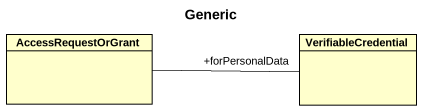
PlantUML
@startuml
title Generic
hide circle
hide empty members
class AccessRequestOrGrant
class VerifiableCredential
AccessRequestOrGrant -right- "+forPersonalData" VerifiableCredential
@enduml
